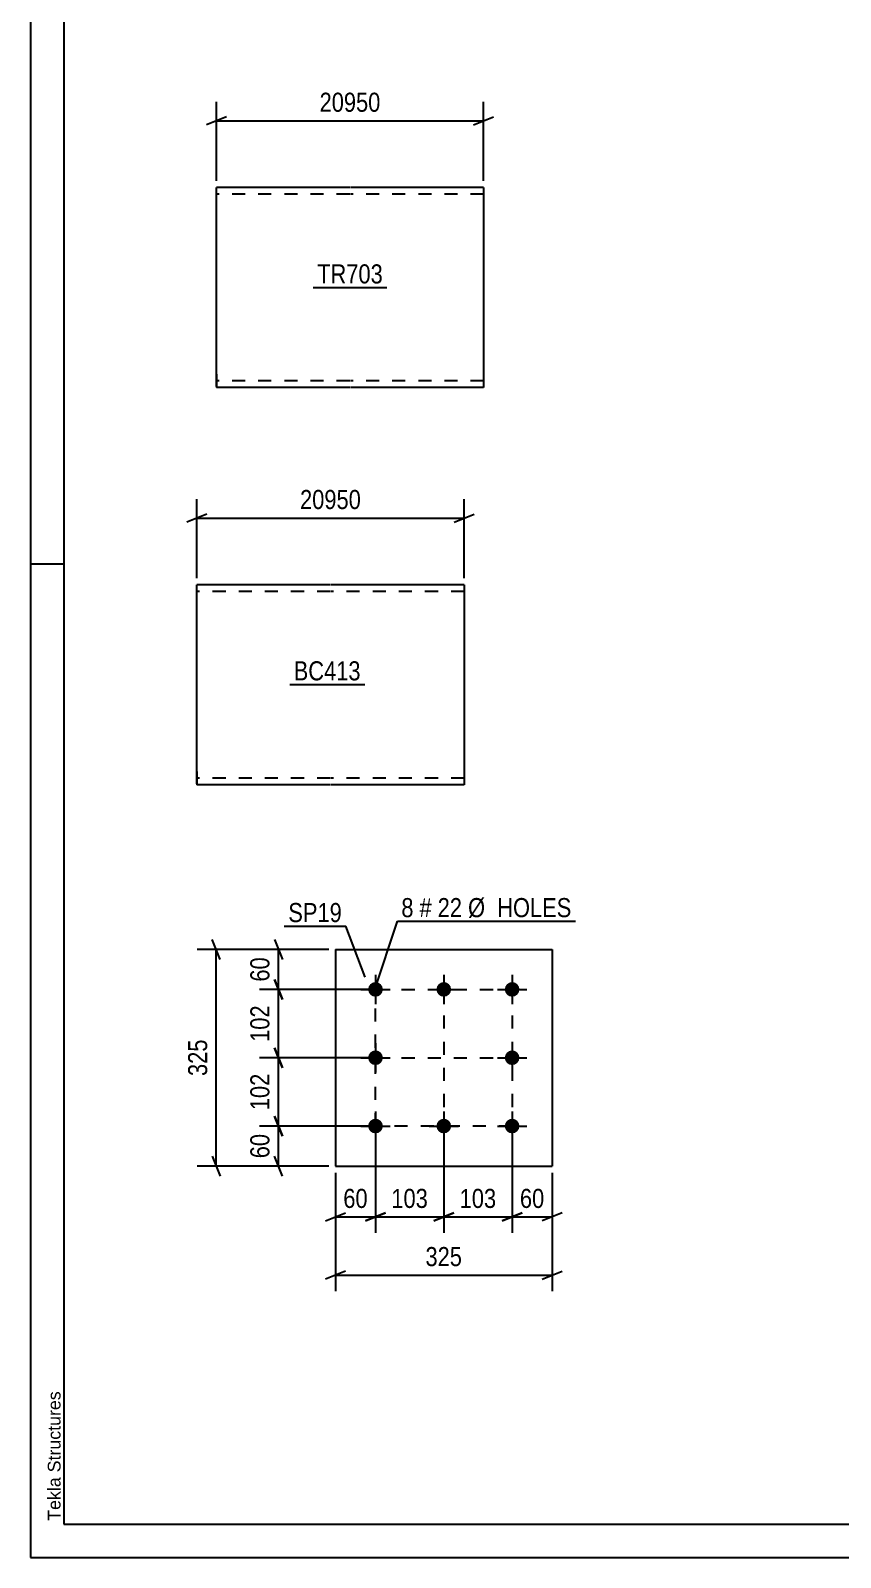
# Model space of a CAD drawing. Header units: millimetres. Extents: x 0 to 594, y 0 to 420.
# Drawn here: x 0 to 121.5, y 0 to 229 of the extents above; entities that cross this region are included whole.
import ezdxf

# ---------------------------------------------------------------- set-up
doc = ezdxf.new("R2010")
doc.units = ezdxf.units.MM
doc.linetypes.add('DXK_LINE_DOT2', pattern=[3.9198, 1.9599, -1.9599])
doc.styles.add('Arial', font='ARIAL.TTF', dxfattribs={"height": 0.2})
doc.styles.add('Arial Narrow', font='ARIALN.TTF', dxfattribs={"height": 0.2})

# ---------------------------------------------------------------- blocks, each defined once
blk = doc.blocks.new('Unknown-570387505-1163')
at = {"color": 5, "linetype": 'Continuous'}
for p, q in [((0, 420), (0, 0)), ((5, 415), (5, 5)), ((5, 149), (0, 149)), ((5, 5), (589, 5)), ((0, 0), (594, 0))]:
    blk.add_line(p, q, dxfattribs=at)
at = {"color": 174, "linetype": 'Continuous', "style": 'Arial'}
blk.add_text('Tekla Structures', height=1.9102, rotation=90, dxfattribs=at).set_placement((4.5, 5.5))
blk = doc.blocks.new('Part-570387505-20241 - 20240')
at = {"color": 2, "linetype": 'Continuous'}
for p, q in [((45.76, 91.21), (45.76, 58.71)), ((45.76, 91.21), (78.26, 91.21)), ((78.26, 91.21), (78.26, 58.71)), ((45.76, 58.71), (78.26, 58.71))]:
    blk.add_line(p, q, dxfattribs=at)
blk = doc.blocks.new('Bolt-570387505-20242 - 20240')
at = {"linetype": 'Continuous'}
for points in [[(51.76, 86.31, -1), (51.76, 84.11, -1)], [(62.01, 86.31, -1), (62.01, 84.11, -1)], [(72.26, 86.31, -1), (72.26, 84.11, -1)], [(51.76, 76.06, -1), (51.76, 73.86, -1)], [(72.26, 76.06, -1), (72.26, 73.86, -1)], [(51.76, 65.81, -1), (51.76, 63.61, -1)], [(62.01, 65.81, -1), (62.01, 63.61, -1)], [(72.26, 65.81, -1), (72.26, 63.61, -1)]]:
    blk.add_hatch(color=1, dxfattribs=at).paths.add_polyline_path(points)
at = {"color": 1, "linetype": 'Continuous'}
for p, q in [((51.76, 87.41), (51.76, 83.01)), ((62.01, 87.41), (62.01, 83.01)), ((72.26, 87.41), (72.26, 83.01)), ((49.56, 85.21), (53.96, 85.21)), ((59.81, 85.21), (64.21, 85.21)), ((70.06, 85.21), (74.46, 85.21)), ((51.76, 77.16), (51.76, 72.76)), ((72.26, 77.16), (72.26, 72.76)), ((49.56, 74.96), (53.96, 74.96)), ((70.06, 74.96), (74.46, 74.96)), ((51.76, 66.91), (51.76, 62.51)), ((62.01, 66.91), (62.01, 62.51)), ((72.26, 66.91), (72.26, 62.51)), ((49.56, 64.71), (53.96, 64.71)), ((59.81, 64.71), (64.21, 64.71)), ((70.06, 64.71), (74.46, 64.71))]:
    blk.add_line(p, q, dxfattribs=at)
blk = doc.blocks.new('Part-570387505-20295 - 20294')
at = {"color": 2, "linetype": 'Continuous'}
for p, q in [((47.89, 205.51), (27.89, 205.51)), ((27.89, 177.51), (27.89, 205.51)), ((67.99, 205.51), (47.99, 205.51)), ((67.99, 205.51), (67.99, 175.51)), ((27.89, 177.51), (27.89, 175.51)), ((47.89, 175.51), (27.89, 175.51)), ((67.99, 175.51), (47.99, 175.51))]:
    blk.add_line(p, q, dxfattribs=at)
at = {"color": 7, "linetype": 'DXK_LINE_DOT2'}
for p, q in [((47.89, 204.51), (27.89, 204.51)), ((67.99, 204.51), (47.99, 204.51)), ((27.89, 175.66), (27.89, 177.51)), ((27.89, 176.51), (27.89, 176.58)), ((47.89, 176.51), (27.89, 176.51)), ((67.99, 176.51), (47.99, 176.51)), ((67.99, 176.51), (67.99, 176.58))]:
    blk.add_line(p, q, dxfattribs=at)
blk = doc.blocks.new('Part-570387505-20304 - 20303')
at = {"color": 2, "linetype": 'Continuous'}
for p, q in [((44.96, 145.92), (24.96, 145.92)), ((24.96, 117.92), (24.96, 145.92)), ((65.06, 145.92), (45.06, 145.92)), ((65.06, 145.92), (65.06, 115.92)), ((24.96, 117.92), (24.96, 115.92)), ((44.96, 115.92), (24.96, 115.92)), ((65.06, 115.92), (45.06, 115.92))]:
    blk.add_line(p, q, dxfattribs=at)
at = {"color": 7, "linetype": 'DXK_LINE_DOT2'}
for p, q in [((44.96, 144.92), (24.96, 144.92)), ((65.06, 144.92), (45.06, 144.92)), ((24.96, 116.07), (24.96, 117.92)), ((24.96, 116.92), (24.96, 116.99)), ((44.96, 116.92), (24.96, 116.92)), ((65.06, 116.92), (45.06, 116.92)), ((65.06, 116.92), (65.06, 116.99))]:
    blk.add_line(p, q, dxfattribs=at)
blk = doc.blocks.new('Rectangle-570387505-23992 - 20240')
at = {"color": 1, "linetype": 'DXK_LINE_DOT2'}
blk.add_lwpolyline([(51.76, 85.21), (72.26, 85.21), (72.26, 64.71), (51.76, 64.71), (51.76, 85.21)], close=True, dxfattribs=at)
blk = doc.blocks.new('Line-570387505-24002 - 20240')
at = {"color": 1, "linetype": 'DXK_LINE_DOT2'}
blk.add_line((62.01, 85.21), (62.01, 64.71), dxfattribs=at)
blk = doc.blocks.new('Line-570387505-24009 - 20240')
at = {"color": 1, "linetype": 'DXK_LINE_DOT2'}
blk.add_line((51.76, 74.96), (72.26, 74.96), dxfattribs=at)
blk = doc.blocks.new('StraightDimension-570387505-20673 - 20240')
at = {"color": 7, "linetype": 'Continuous'}
for p, q in [((36.59, 92.71), (37.79, 89.71)), ((44.76, 91.21), (34.34, 91.21)), ((37.19, 85.21), (37.19, 91.21)), ((50.76, 85.21), (34.34, 85.21)), ((37.79, 83.71), (36.59, 86.71))]:
    blk.add_line(p, q, dxfattribs=at)
at = {"color": 0}
blk.add_wipeout([(36.44, 90.64), (32.24, 90.64), (32.24, 85.78), (36.44, 85.78)], dxfattribs=at)
at = {"color": 3, "style": 'Arial Narrow'}
blk.add_text('60', height=2.863, rotation=90.0002, dxfattribs=at).set_placement((35.84, 86.38))
blk = doc.blocks.new('StraightDimension-570387505-20674 - 20240')
at = {"color": 7, "linetype": 'Continuous'}
for p, q in [((50.76, 85.21), (34.34, 85.21)), ((36.59, 86.71), (37.79, 83.71)), ((37.19, 74.96), (37.19, 85.21)), ((37.79, 73.46), (36.59, 76.46)), ((50.76, 74.96), (34.34, 74.96))]:
    blk.add_line(p, q, dxfattribs=at)
at = {"color": 0}
blk.add_wipeout([(36.44, 83.43), (32.24, 83.43), (32.24, 76.74), (36.44, 76.74)], dxfattribs=at)
at = {"color": 3, "style": 'Arial Narrow'}
blk.add_text('102', height=2.863, rotation=90.0002, dxfattribs=at).set_placement((35.84, 77.34))
blk = doc.blocks.new('StraightDimension-570387505-20675 - 20240')
at = {"color": 7, "linetype": 'Continuous'}
for p, q in [((36.59, 76.46), (37.79, 73.46)), ((50.76, 74.96), (34.34, 74.96)), ((37.19, 64.71), (37.19, 74.96)), ((50.76, 64.71), (34.34, 64.71)), ((37.79, 63.21), (36.59, 66.21))]:
    blk.add_line(p, q, dxfattribs=at)
at = {"color": 0}
blk.add_wipeout([(36.44, 73.18), (32.24, 73.18), (32.24, 66.49), (36.44, 66.49)], dxfattribs=at)
at = {"color": 3, "style": 'Arial Narrow'}
blk.add_text('102', height=2.863, rotation=90.0002, dxfattribs=at).set_placement((35.84, 67.09))
blk = doc.blocks.new('StraightDimension-570387505-20676 - 20240')
at = {"color": 7, "linetype": 'Continuous'}
for p, q in [((50.76, 64.71), (34.34, 64.71)), ((36.59, 66.21), (37.79, 63.21)), ((37.19, 58.71), (37.19, 64.71)), ((37.79, 57.21), (36.59, 60.21)), ((44.76, 58.71), (34.34, 58.71))]:
    blk.add_line(p, q, dxfattribs=at)
at = {"color": 0}
blk.add_wipeout([(36.44, 64.14), (32.24, 64.14), (32.24, 59.28), (36.44, 59.28)], dxfattribs=at)
at = {"color": 3, "style": 'Arial Narrow'}
blk.add_text('60', height=2.863, rotation=90.0002, dxfattribs=at).set_placement((35.84, 59.88))
blk = doc.blocks.new('StraightDimension-570387505-20689 - 20240')
at = {"color": 7, "linetype": 'Continuous'}
for p, q in [((28.46, 89.71), (27.26, 92.71)), ((44.76, 91.21), (25.01, 91.21)), ((27.86, 58.71), (27.86, 91.21)), ((27.26, 60.21), (28.46, 57.21)), ((44.76, 58.71), (25.01, 58.71))]:
    blk.add_line(p, q, dxfattribs=at)
at = {"color": 0}
blk.add_wipeout([(27.11, 78.3), (22.91, 78.3), (22.91, 71.62), (27.11, 71.62)], dxfattribs=at)
at = {"color": 3, "style": 'Arial Narrow'}
blk.add_text('325', height=2.863, rotation=90.0002, dxfattribs=at).set_placement((26.51, 72.22))
blk = doc.blocks.new('StraightDimension-570387505-20693 - 20240')
at = {"color": 7, "linetype": 'Continuous'}
for p, q in [((72.26, 63.71), (72.26, 48.68)), ((78.26, 57.71), (78.26, 48.68)), ((70.76, 50.48), (73.76, 51.68)), ((72.26, 51.08), (78.26, 51.08)), ((79.76, 51.68), (76.76, 50.48))]:
    blk.add_line(p, q, dxfattribs=at)
at = {"color": 0}
blk.add_wipeout([(77.69, 51.83), (77.69, 56.03), (72.83, 56.03), (72.83, 51.83)], dxfattribs=at)
at = {"color": 3, "style": 'Arial Narrow'}
blk.add_text('60', height=2.863, dxfattribs=at).set_placement((73.43, 52.43))
blk = doc.blocks.new('StraightDimension-570387505-20694 - 20240')
at = {"color": 7, "linetype": 'Continuous'}
for p, q in [((62.01, 63.71), (62.01, 48.68)), ((72.26, 63.71), (72.26, 48.68)), ((60.51, 50.48), (63.51, 51.68)), ((62.01, 51.08), (72.26, 51.08)), ((73.76, 51.68), (70.76, 50.48))]:
    blk.add_line(p, q, dxfattribs=at)
at = {"color": 0}
blk.add_wipeout([(70.47, 51.83), (70.47, 56.03), (63.79, 56.03), (63.79, 51.83)], dxfattribs=at)
at = {"color": 3, "style": 'Arial Narrow'}
blk.add_text('103', height=2.863, dxfattribs=at).set_placement((64.39, 52.43))
blk = doc.blocks.new('StraightDimension-570387505-20695 - 20240')
at = {"color": 7, "linetype": 'Continuous'}
for p, q in [((51.76, 63.71), (51.76, 48.68)), ((62.01, 63.71), (62.01, 48.68)), ((50.26, 50.48), (53.26, 51.68)), ((51.76, 51.08), (62.01, 51.08)), ((63.51, 51.68), (60.51, 50.48))]:
    blk.add_line(p, q, dxfattribs=at)
at = {"color": 0}
blk.add_wipeout([(60.22, 51.83), (60.22, 56.03), (53.54, 56.03), (53.54, 51.83)], dxfattribs=at)
at = {"color": 3, "style": 'Arial Narrow'}
blk.add_text('103', height=2.863, dxfattribs=at).set_placement((54.14, 52.43))
blk = doc.blocks.new('StraightDimension-570387505-20696 - 20240')
at = {"color": 7, "linetype": 'Continuous'}
for p, q in [((51.76, 63.71), (51.76, 48.68)), ((45.76, 57.71), (45.76, 48.68)), ((44.26, 50.48), (47.26, 51.68)), ((45.76, 51.08), (51.76, 51.08)), ((53.26, 51.68), (50.26, 50.48))]:
    blk.add_line(p, q, dxfattribs=at)
at = {"color": 0}
blk.add_wipeout([(51.19, 51.83), (51.19, 56.03), (46.33, 56.03), (46.33, 51.83)], dxfattribs=at)
at = {"color": 3, "style": 'Arial Narrow'}
blk.add_text('60', height=2.863, dxfattribs=at).set_placement((46.93, 52.43))
blk = doc.blocks.new('StraightDimension-570387505-20709 - 20240')
at = {"color": 7, "linetype": 'Continuous'}
for p, q in [((45.76, 57.71), (45.76, 39.95)), ((78.26, 57.71), (78.26, 39.95)), ((47.26, 42.95), (44.26, 41.75)), ((45.76, 42.35), (78.26, 42.35)), ((76.76, 41.75), (79.76, 42.95))]:
    blk.add_line(p, q, dxfattribs=at)
at = {"color": 0}
blk.add_wipeout([(65.35, 43.1), (65.35, 47.3), (58.66, 47.3), (58.66, 43.1)], dxfattribs=at)
at = {"color": 3, "style": 'Arial Narrow'}
blk.add_text('325', height=2.863, dxfattribs=at).set_placement((59.26, 43.7))
blk = doc.blocks.new('StraightDimension-570387505-20745 - 20294')
at = {"color": 7, "linetype": 'Continuous'}
for p, q in [((27.89, 206.51), (27.89, 218.36)), ((67.99, 206.51), (67.99, 218.36)), ((29.39, 216.11), (26.39, 214.91)), ((27.89, 215.51), (67.99, 215.51)), ((66.49, 214.91), (69.49, 216.11))]:
    blk.add_line(p, q, dxfattribs=at)
at = {"color": 0}
blk.add_wipeout([(53.11, 216.26), (53.11, 220.46), (42.77, 220.46), (42.77, 216.26)], dxfattribs=at)
at = {"color": 3, "style": 'Arial Narrow'}
blk.add_text('20950', height=2.863, dxfattribs=at).set_placement((43.37, 216.86))
blk = doc.blocks.new('StraightDimension-570387505-20749 - 20303')
at = {"color": 7, "linetype": 'Continuous'}
for p, q in [((24.96, 146.92), (24.96, 158.77)), ((65.06, 146.92), (65.06, 158.77)), ((26.46, 156.52), (23.46, 155.32)), ((24.96, 155.92), (65.06, 155.92)), ((63.56, 155.32), (66.56, 156.52))]:
    blk.add_line(p, q, dxfattribs=at)
at = {"color": 0}
blk.add_wipeout([(50.18, 156.67), (50.18, 160.87), (39.84, 160.87), (39.84, 156.67)], dxfattribs=at)
at = {"color": 3, "style": 'Arial Narrow'}
blk.add_text('20950', height=2.863, dxfattribs=at).set_placement((40.44, 157.27))
blk = doc.blocks.new('Mark-570387505-21103 - 20240')
at = {"color": 0}
blk.add_wipeout([(46.72, 95.31), (46.72, 98.31), (38.68, 98.31), (38.68, 95.31)], dxfattribs=at)
blk.add_wipeout([(46.72, 95.31), (46.72, 98.31), (38.68, 98.31), (38.68, 95.31)], dxfattribs=at)
at = {"color": 30, "linetype": 'Continuous'}
for p in [(38.08, 94.71), (50.23, 87.04)]:
    blk.add_line(p, (47.32, 94.71), dxfattribs=at)
at = {"color": 3, "style": 'Arial Narrow'}
blk.add_text('SP19', height=2.863, dxfattribs=at).set_placement((38.68, 95.31))
blk = doc.blocks.new('Mark-570387505-21106 - 20240')
at = {"color": 0}
blk.add_wipeout([(57.46, 96.05), (57.46, 99.05), (55.64, 99.05), (55.64, 96.05)], dxfattribs=at)
blk.add_wipeout([(57.46, 96.05), (57.46, 99.05), (55.64, 99.05), (55.64, 96.05)], dxfattribs=at)
at = {"color": 7, "linetype": 'Continuous'}
blk.add_line((51.61, 85.06), (55.04, 95.45), dxfattribs=at)
at = {"color": 0}
blk.add_wipeout([(60.19, 96.05), (60.19, 99.05), (58.36, 99.05), (58.36, 96.05)], dxfattribs=at)
blk.add_wipeout([(60.19, 96.05), (60.19, 99.05), (58.36, 99.05), (58.36, 96.05)], dxfattribs=at)
at = {"color": 3, "style": 'Arial Narrow'}
blk.add_text('8', height=2.86, dxfattribs=at).set_placement((55.64, 96.05))
at = {"color": 0}
blk.add_wipeout([(64.75, 96.05), (64.75, 99.05), (61.09, 99.05), (61.09, 96.05)], dxfattribs=at)
blk.add_wipeout([(64.75, 96.05), (64.75, 99.05), (61.09, 99.05), (61.09, 96.05)], dxfattribs=at)
at = {"color": 3, "style": 'Arial Narrow'}
blk.add_text('#', height=2.86, dxfattribs=at).set_placement((58.36, 96.05))
at = {"color": 0}
blk.add_wipeout([(81.18, 96.05), (81.18, 99.05), (65.65, 99.05), (65.65, 96.05)], dxfattribs=at)
blk.add_wipeout([(81.18, 96.05), (81.18, 99.05), (65.65, 99.05), (65.65, 96.05)], dxfattribs=at)
at = {"color": 7, "linetype": 'Continuous'}
blk.add_line((55.04, 95.45), (81.78, 95.45), dxfattribs=at)
at = {"color": 3, "style": 'Arial Narrow'}
for s, p in [('22', (61.09, 96.05)), ('Ø  HOLES', (65.65, 96.05))]:
    blk.add_text(s, height=2.863, dxfattribs=at).set_placement(p)
blk = doc.blocks.new('Mark-570387505-21116 - 20294')
at = {"color": 0}
blk.add_wipeout([(52.88, 191.11), (52.88, 194.11), (43.01, 194.11), (43.01, 191.11)], dxfattribs=at)
blk.add_wipeout([(52.88, 191.11), (52.88, 194.11), (43.01, 194.11), (43.01, 191.11)], dxfattribs=at)
at = {"color": 30, "linetype": 'Continuous'}
blk.add_line((42.41, 190.51), (53.48, 190.51), dxfattribs=at)
at = {"color": 3, "style": 'Arial Narrow'}
blk.add_text('TR703', height=2.863, dxfattribs=at).set_placement((43.01, 191.11))
blk = doc.blocks.new('Mark-570387505-21119 - 20303')
at = {"color": 0}
blk.add_wipeout([(49.54, 131.57), (49.54, 134.57), (39.49, 134.57), (39.49, 131.57)], dxfattribs=at)
blk.add_wipeout([(49.54, 131.57), (49.54, 134.57), (39.49, 134.57), (39.49, 131.57)], dxfattribs=at)
at = {"color": 30, "linetype": 'Continuous'}
blk.add_line((38.89, 130.97), (50.14, 130.97), dxfattribs=at)
at = {"color": 3, "style": 'Arial Narrow'}
blk.add_text('BC413', height=2.863, dxfattribs=at).set_placement((39.49, 131.57))

msp = doc.modelspace()

# ---------------------------------------------------------------- block references
for name in ['Unknown-570387505-1163', 'Part-570387505-20295 - 20294', 'Part-570387505-20304 - 20303', 'Part-570387505-20241 - 20240', 'Bolt-570387505-20242 - 20240', 'Rectangle-570387505-23992 - 20240', 'Line-570387505-24002 - 20240', 'Line-570387505-24009 - 20240']:
    msp.add_blockref(name, (0, 0))

# ---------------------------------------------------------------- next in the draw order: block references
for name in ['StraightDimension-570387505-20745 - 20294', 'Mark-570387505-21116 - 20294', 'StraightDimension-570387505-20749 - 20303', 'Mark-570387505-21119 - 20303', 'StraightDimension-570387505-20673 - 20240', 'StraightDimension-570387505-20693 - 20240']:
    msp.add_blockref(name, (0, 0))

# ---------------------------------------------------------------- next in the draw order: block references
for name in ['StraightDimension-570387505-20674 - 20240', 'StraightDimension-570387505-20694 - 20240']:
    msp.add_blockref(name, (0, 0))

# ---------------------------------------------------------------- next in the draw order: block references
for name in ['Mark-570387505-21106 - 20240', 'StraightDimension-570387505-20675 - 20240']:
    msp.add_blockref(name, (0, 0))

# ---------------------------------------------------------------- next in the draw order: block references
msp.add_blockref('StraightDimension-570387505-20676 - 20240', (0, 0))

# ---------------------------------------------------------------- next in the draw order: block references
for name in ['StraightDimension-570387505-20689 - 20240', 'StraightDimension-570387505-20695 - 20240']:
    msp.add_blockref(name, (0, 0))

# ---------------------------------------------------------------- next in the draw order: block references
for name in ['Mark-570387505-21103 - 20240', 'StraightDimension-570387505-20696 - 20240']:
    msp.add_blockref(name, (0, 0))

# ---------------------------------------------------------------- next in the draw order: block references
msp.add_blockref('StraightDimension-570387505-20709 - 20240', (0, 0))

doc.saveas('drawing.dxf')
